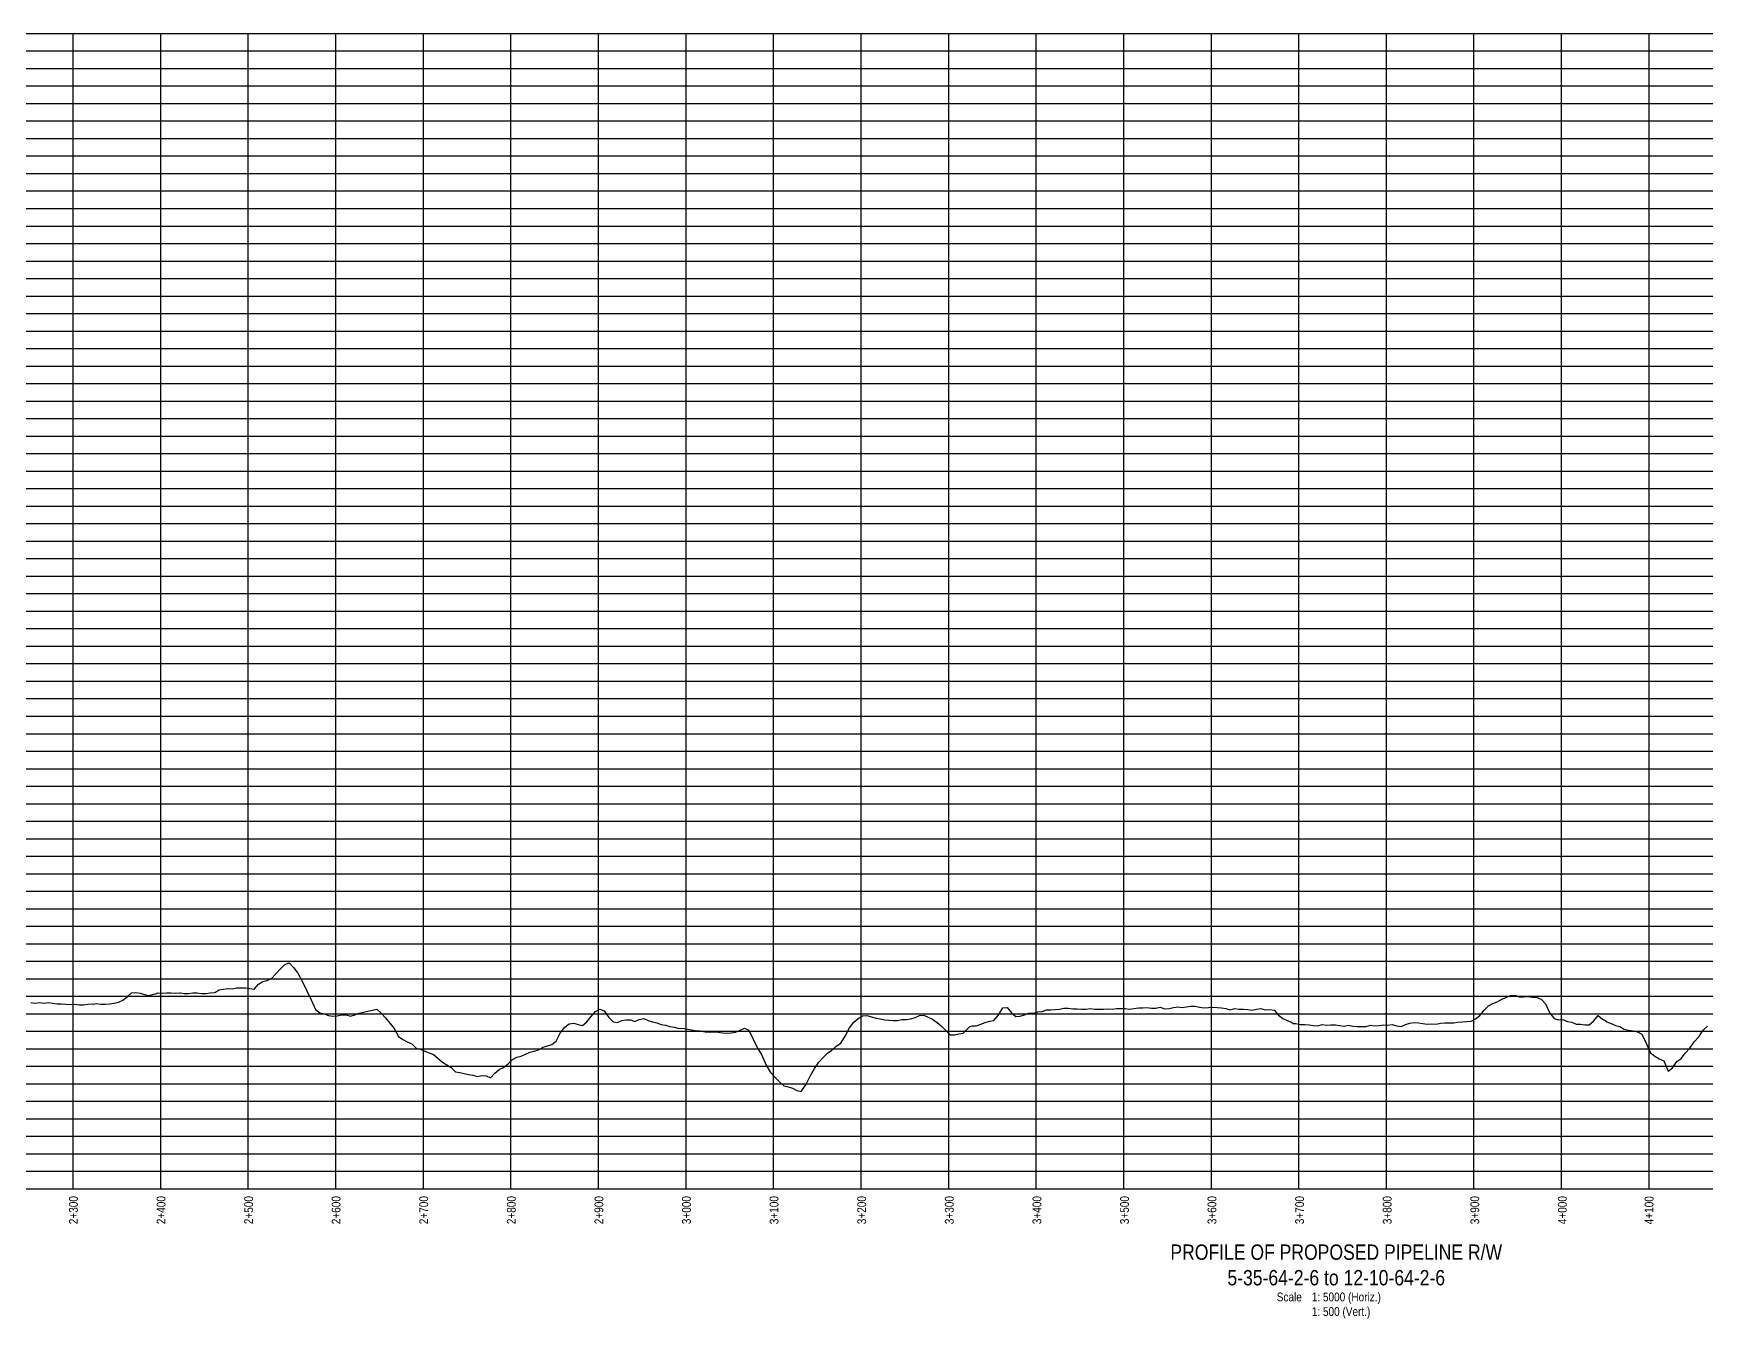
# Model space of a CAD drawing. Extents: x 406232 to 435383, y 6039561 to 6052989.
# Drawn here: x 427934 to 429843, y 6048171 to 6049639 of the extents above; entities that cross this region are included whole.
import ezdxf
from ezdxf.enums import TextEntityAlignment as Align

# ---------------------------------------------------------------- set-up
doc = ezdxf.new("R2010")
doc.units = 0
doc.header["$LTSCALE"] = 5
for name, color, linetype in [('DETAIL-T', 7, 'Continuous'), ('L-DETAIL-T', 3, 'Continuous'), ('P-CROSSINGS-GRID', 8, 'Continuous'), ('P-CROSSINGS-LINE', 3, 'Continuous'), ('S-T7', 7, 'Continuous')]:
    doc.layers.add(name, color=color, linetype=linetype)
doc.styles.add('140', font='ARIALN.TTF', dxfattribs={"height": 15})
doc.styles.add('80', font='ARIALN.TTF', dxfattribs={"height": 10})
doc.styles.add('80L', font='ARIALN.TTF', dxfattribs={"height": 10})

msp = doc.modelspace()

# ---------------------------------------------------------------- linework, layer by layer
at = {"layer": 'P-CROSSINGS-GRID', "color": 8}
for p, q in [((425679.984, 6049638.627), (432976.719, 6049638.627)), ((427978.955, 6048319.229), (427978.955, 6049638.627)), ((428078.911, 6048319.229), (428078.911, 6049638.627)), ((428178.866, 6048319.229), (428178.866, 6049638.627)), ((428278.821, 6048319.229), (428278.821, 6049638.627)), ((428378.777, 6048319.229), (428378.777, 6049638.627)), ((428478.732, 6048319.229), (428478.732, 6049638.627)), ((428578.687, 6048319.229), (428578.687, 6049638.627)), ((428678.642, 6048319.229), (428678.642, 6049638.627)), ((428778.598, 6048319.229), (428778.598, 6049638.627)), ((428878.553, 6048319.229), (428878.553, 6049638.627)), ((428978.508, 6048319.229), (428978.508, 6049638.627)), ((429078.463, 6048319.229), (429078.463, 6049638.627)), ((429178.419, 6048319.229), (429178.419, 6049638.627)), ((429278.374, 6048319.229), (429278.374, 6049638.627)), ((429378.329, 6048319.229), (429378.329, 6049638.627)), ((429478.284, 6048319.229), (429478.284, 6049638.627)), ((429578.24, 6048319.229), (429578.24, 6049638.627)), ((429678.195, 6048319.229), (429678.195, 6049638.627)), ((429778.15, 6048319.229), (429778.15, 6049638.627)), ((425679.984, 6049618.636), (432976.719, 6049618.636)), ((425679.984, 6049598.645), (432976.719, 6049598.645)), ((425679.984, 6049578.654), (432976.719, 6049578.654)), ((425679.984, 6049558.663), (432976.719, 6049558.663)), ((425679.984, 6049538.672), (432976.719, 6049538.672)), ((425679.984, 6049518.682), (432976.719, 6049518.682)), ((425679.984, 6049498.691), (432976.719, 6049498.691)), ((425679.984, 6049478.7), (432976.719, 6049478.7)), ((425679.984, 6049458.709), (432976.719, 6049458.709)), ((425679.984, 6049438.718), (432976.719, 6049438.718)), ((425679.984, 6049418.727), (432976.719, 6049418.727)), ((425679.984, 6049398.736), (432976.719, 6049398.736)), ((425679.984, 6049378.745), (432976.719, 6049378.745)), ((425679.984, 6049358.755), (432976.719, 6049358.755)), ((425679.984, 6049338.764), (432976.719, 6049338.764)), ((425679.984, 6049318.773), (432976.719, 6049318.773)), ((425679.984, 6049298.782), (432976.719, 6049298.782)), ((425679.984, 6049278.791), (432976.719, 6049278.791)), ((425679.984, 6049258.8), (432976.719, 6049258.8)), ((425679.984, 6049238.809), (432976.719, 6049238.809)), ((425679.984, 6049218.818), (432976.719, 6049218.818)), ((425679.984, 6049198.828), (432976.719, 6049198.828)), ((425679.984, 6049178.837), (432976.719, 6049178.837)), ((425679.984, 6049158.846), (432976.719, 6049158.846)), ((425679.984, 6049138.855), (432976.719, 6049138.855)), ((425679.984, 6049118.864), (432976.719, 6049118.864)), ((425679.984, 6049098.873), (432976.719, 6049098.873)), ((425679.984, 6049078.882), (432976.719, 6049078.882)), ((425679.984, 6049058.891), (432976.719, 6049058.891)), ((425679.984, 6049038.901), (432976.719, 6049038.901)), ((425679.984, 6049018.91), (432976.719, 6049018.91)), ((425679.984, 6048998.919), (432976.719, 6048998.919)), ((425679.984, 6048978.928), (432976.719, 6048978.928)), ((425679.984, 6048958.937), (432976.719, 6048958.937)), ((425679.984, 6048938.946), (432976.719, 6048938.946)), ((425679.984, 6048918.955), (432976.719, 6048918.955)), ((425679.984, 6048898.964), (432976.719, 6048898.964)), ((425679.984, 6048878.974), (432976.719, 6048878.974)), ((425679.984, 6048858.983), (432976.719, 6048858.983)), ((425679.984, 6048838.992), (432976.719, 6048838.992)), ((425679.984, 6048819.001), (432976.719, 6048819.001)), ((425679.984, 6048799.01), (432976.719, 6048799.01)), ((425679.984, 6048779.019), (432976.719, 6048779.019)), ((425679.984, 6048759.028), (432976.719, 6048759.028)), ((425679.984, 6048739.037), (432976.719, 6048739.037)), ((425679.984, 6048719.047), (432976.719, 6048719.047)), ((425679.984, 6048699.056), (432976.719, 6048699.056)), ((425679.984, 6048679.065), (432976.719, 6048679.065)), ((425679.984, 6048659.074), (432976.719, 6048659.074)), ((425679.984, 6048639.083), (432976.719, 6048639.083)), ((425679.984, 6048619.092), (432976.719, 6048619.092)), ((425679.984, 6048599.101), (432976.719, 6048599.101)), ((425679.984, 6048579.11), (432976.719, 6048579.11)), ((425679.984, 6048559.12), (432976.719, 6048559.12)), ((425679.984, 6048539.129), (432976.719, 6048539.129)), ((425679.984, 6048519.138), (432976.719, 6048519.138)), ((425679.984, 6048499.147), (432976.719, 6048499.147)), ((425679.984, 6048479.156), (432976.719, 6048479.156)), ((425679.984, 6048459.165), (432976.719, 6048459.165)), ((425679.984, 6048439.174), (432976.719, 6048439.174)), ((425679.984, 6048419.183), (432976.719, 6048419.183)), ((425679.984, 6048399.193), (432976.719, 6048399.193)), ((425679.984, 6048379.202), (432976.719, 6048379.202)), ((425679.984, 6048359.211), (432976.719, 6048359.211)), ((425679.984, 6048339.22), (432976.719, 6048339.22)), ((425679.984, 6048319.229), (432976.719, 6048319.229))]:
    msp.add_line(p, q, dxfattribs=at)
at = {"layer": 'P-CROSSINGS-LINE', "color": 3}
msp.add_lwpolyline([(427930.644, 6048531.983), (427935.642, 6048531.269), (427940.639, 6048531.874), (427945.637, 6048531.114), (427950.635, 6048532.016), (427955.633, 6048531.437), (427960.63, 6048530.547), (427965.628, 6048530.486), (427970.626, 6048530.144), (427975.624, 6048529.856), (427980.621, 6048530.047), (427985.619, 6048529.386), (427987.636, 6048529.482), (427990.617, 6048529.392), (427995.614, 6048530.033), (428000.612, 6048530.476), (428001.911, 6048530.225), (428005.61, 6048530.761), (428010.608, 6048530.293), (428015.605, 6048530.091), (428020.603, 6048530.464), (428025.601, 6048531.345), (428030.598, 6048532.478), (428035.596, 6048534.686), (428040.594, 6048538.595), (428045.592, 6048543.164), (428050.589, 6048543.402), (428055.587, 6048542.808), (428060.585, 6048541.26), (428065.582, 6048539.996), (428070.58, 6048541.455), (428073.513, 6048541.947), (428075.578, 6048542.971), (428080.576, 6048542.55), (428085.573, 6048543.043), (428090.571, 6048543.207), (428095.569, 6048542.816), (428100.566, 6048542.975), (428101.403, 6048542.954), (428105.564, 6048542.232), (428110.562, 6048542.417), (428115.56, 6048542.898), (428120.557, 6048543.014), (428125.555, 6048542.322), (428130.553, 6048542.36), (428135.55, 6048543.008), (428140.548, 6048543.545), (428145.546, 6048546.291), (428150.544, 6048547.337), (428155.541, 6048547.907), (428160.539, 6048547.761), (428165.537, 6048548.947), (428170.535, 6048548.617), (428175.532, 6048548.842), (428180.53, 6048548.103), (428185.528, 6048547.242), (428190.525, 6048553.077), (428195.523, 6048556.12), (428200.521, 6048557.308), (428205.519, 6048559.404), (428210.516, 6048564.689), (428215.514, 6048570.381), (428216.506, 6048571.119), (428220.512, 6048575.428), (428225.509, 6048577.366), (428230.507, 6048572.155), (428235.505, 6048565.354), (428240.503, 6048556.288), (428245.5, 6048545.949), (428250.498, 6048535.181), (428255.496, 6048523.857), (428260.493, 6048520.126), (428265.491, 6048519.029), (428270.489, 6048517.212), (428275.487, 6048516.402), (428280.484, 6048516.74), (428285.482, 6048517.769), (428290.48, 6048517.978), (428295.477, 6048516.216), (428300.475, 6048517.936), (428305.473, 6048519.811), (428310.471, 6048520.815), (428315.468, 6048522.295), (428320.466, 6048523.377), (428325.464, 6048524.337), (428330.462, 6048519.831), (428335.459, 6048514.633), (428340.457, 6048508.503), (428345.455, 6048502.246), (428350.452, 6048493.074), (428355.45, 6048489.814), (428360.448, 6048487.002), (428365.446, 6048484.805), (428370.443, 6048479.943), (428375.441, 6048478.814), (428380.439, 6048476.522), (428385.436, 6048474.721), (428390.434, 6048472.703), (428395.432, 6048468.514), (428400.43, 6048463.816), (428405.427, 6048461.01), (428410.425, 6048457.877), (428415.423, 6048453.018), (428420.42, 6048452.078), (428425.418, 6048450.915), (428430.416, 6048449.774), (428435.414, 6048449.083), (428440.411, 6048447.529), (428445.409, 6048448.644), (428450.407, 6048448.156), (428455.404, 6048445.875), (428460.402, 6048451.285), (428465.4, 6048455.52), (428470.398, 6048457.92), (428475.395, 6048461.803), (428480.393, 6048466.744), (428485.643, 6048469.407), (428490.388, 6048470.627), (428495.386, 6048473.169), (428500.384, 6048475.235), (428505.382, 6048476.5), (428510.379, 6048478.07), (428515.377, 6048481.064), (428520.375, 6048482.347), (428525.373, 6048483.921), (428530.37, 6048488.007), (428535.368, 6048497.746), (428540.366, 6048503.754), (428545.363, 6048507.819), (428550.361, 6048508.379), (428555.359, 6048506.829), (428560.357, 6048505.595), (428565.354, 6048509.964), (428570.352, 6048515.942), (428575.35, 6048521.682), (428580.347, 6048524.337), (428585.345, 6048522.403), (428590.343, 6048514.96), (428595.341, 6048509.811), (428600.338, 6048509.158), (428605.336, 6048511.401), (428610.334, 6048512.308), (428615.331, 6048512.28), (428620.329, 6048510.491), (428625.327, 6048512.742), (428630.325, 6048513.837), (428635.322, 6048511.617), (428640.32, 6048509.852), (428645.318, 6048508.623), (428650.315, 6048506.871), (428655.313, 6048506.061), (428660.311, 6048504.694), (428665.309, 6048503.818), (428670.306, 6048502.373), (428675.304, 6048502.783), (428680.302, 6048501.614), (428685.3, 6048500.848), (428690.297, 6048499.755), (428695.295, 6048499.563), (428700.398, 6048498.682), (428705.29, 6048498.137), (428710.288, 6048498.677), (428715.286, 6048498.203), (428720.284, 6048497.259), (428725.281, 6048497.18), (428730.279, 6048497.395), (428735.277, 6048498.179), (428740.274, 6048500.268), (428745.272, 6048502.561), (428750.27, 6048500.439), (428755.268, 6048490.218), (428760.265, 6048479.984), (428765.263, 6048471.825), (428770.261, 6048460.424), (428775.258, 6048452.027), (428780.256, 6048446.532), (428785.254, 6048441.547), (428790.252, 6048436.998), (428795.249, 6048435.557), (428800.247, 6048434.069), (428805.245, 6048431.358), (428810.242, 6048430.217), (428815.24, 6048437.824), (428820.238, 6048447.963), (428825.236, 6048456.507), (428830.233, 6048463.732), (428835.231, 6048469.281), (428840.229, 6048474.241), (428845.227, 6048477.638), (428850.224, 6048482.219), (428855.222, 6048485.735), (428860.22, 6048493.582), (428865.217, 6048503.207), (428870.215, 6048509.501), (428875.213, 6048513.556), (428880.211, 6048516.725), (428885.208, 6048517.112), (428890.206, 6048515.759), (428895.204, 6048514.262), (428900.201, 6048513.306), (428905.199, 6048512.042), (428910.197, 6048511.73), (428915.195, 6048511.403), (428920.192, 6048511.454), (428925.19, 6048512.56), (428930.188, 6048512.562), (428935.185, 6048513.538), (428940.183, 6048514.731), (428945.181, 6048517.17), (428950.179, 6048517.54), (428955.176, 6048515.436), (428960.174, 6048512.806), (428965.172, 6048509.279), (428970.319, 6048504.878), (428975.167, 6048500.206), (428980.165, 6048494.978), (428985.163, 6048495.257), (428990.16, 6048496.307), (428995.158, 6048496.952), (429000.156, 6048501.804), (429002.836, 6048504.436), (429005.153, 6048505.448), (429010.151, 6048505.538), (429015.149, 6048507.332), (429020.147, 6048509.111), (429025.144, 6048510.852), (429030.142, 6048511.288), (429035.14, 6048517.17), (429040.138, 6048525.976), (429045.135, 6048526.485), (429050.133, 6048520.248), (429055.131, 6048515.972), (429060.128, 6048516.31), (429065.126, 6048518.09), (429070.124, 6048519.707), (429075.122, 6048519.699), (429077.802, 6048520.371), (429080.119, 6048521.305), (429085.117, 6048521.897), (429090.115, 6048523.779), (429095.112, 6048523.748), (429100.11, 6048524.091), (429105.108, 6048524.498), (429110.106, 6048525.558), (429115.103, 6048525.367), (429120.101, 6048524.893), (429125.099, 6048524.925), (429130.096, 6048524.502), (429135.094, 6048524.336), (429140.092, 6048524.999), (429145.09, 6048524.359), (429150.087, 6048524.521), (429155.085, 6048524.278), (429160.083, 6048524.95), (429165.08, 6048524.512), (429170.078, 6048525.185), (429173.675, 6048525.32), (429175.076, 6048525.156), (429180.074, 6048525.024), (429185.071, 6048524.423), (429190.069, 6048525.103), (429195.067, 6048525.893), (429200.065, 6048525.864), (429204.735, 6048526.427), (429210.06, 6048525.648), (429215.058, 6048525.677), (429220.055, 6048526.594), (429225.053, 6048524.918), (429230.051, 6048525.224), (429235.049, 6048526.133), (429240.046, 6048527.009), (429245.044, 6048526.46), (429250.042, 6048527.018), (429255.039, 6048527.712), (429260.037, 6048528.006), (429265.035, 6048526.858), (429270.033, 6048526.036), (429275.03, 6048526.43), (429280.028, 6048526.845), (429285.026, 6048526.273), (429290.023, 6048525.758), (429295.021, 6048525.094), (429300.019, 6048523.621), (429305.017, 6048525.281), (429310.014, 6048524.285), (429315.012, 6048524.493), (429320.01, 6048524.204), (429325.007, 6048523.275), (429330.005, 6048524.495), (429335.003, 6048524.989), (429340.001, 6048523.727), (429344.998, 6048524.208), (429349.996, 6048523.39), (429354.994, 6048517.601), (429359.991, 6048513.813), (429364.989, 6048511.397), (429369.987, 6048509.696), (429371.728, 6048507.936), (429374.985, 6048508.038), (429379.982, 6048506.798), (429384.98, 6048506.815), (429389.978, 6048506.58), (429394.976, 6048505.695), (429399.973, 6048505.492), (429404.971, 6048506.964), (429409.969, 6048506.215), (429414.966, 6048506.649), (429419.964, 6048506.358), (429424.962, 6048505.759), (429429.96, 6048505.156), (429434.957, 6048505.952), (429439.955, 6048505.104), (429444.953, 6048504.478), (429449.95, 6048504.437), (429454.948, 6048504.522), (429459.946, 6048506.189), (429464.944, 6048505.299), (429469.941, 6048505.818), (429474.939, 6048506.502), (429479.937, 6048506.071), (429484.934, 6048506.813), (429489.932, 6048505.397), (429494.93, 6048504.711), (429499.928, 6048506.895), (429504.925, 6048508.228), (429509.923, 6048509.25), (429514.921, 6048508.959), (429519.918, 6048507.889), (429524.916, 6048507.231), (429529.914, 6048507.708), (429534.912, 6048507.128), (429539.909, 6048508.487), (429544.907, 6048508.799), (429549.905, 6048508.811), (429554.903, 6048508.91), (429559.9, 6048509.722), (429564.898, 6048510.1), (429569.896, 6048510.436), (429574.893, 6048510.844), (429579.891, 6048513.373), (429584.889, 6048517.289), (429589.887, 6048523.184), (429594.884, 6048528.298), (429599.882, 6048530.713), (429604.88, 6048532.927), (429609.877, 6048536.003), (429614.875, 6048537.713), (429619.873, 6048540.036), (429624.871, 6048540.472), (429629.868, 6048538.384), (429634.866, 6048538.495), (429639.864, 6048538.902), (429644.861, 6048538.18), (429649.859, 6048537.619), (429654.857, 6048535.659), (429659.855, 6048530.549), (429664.852, 6048519.769), (429669.85, 6048513.919), (429674.848, 6048512.394), (429679.845, 6048512.448), (429684.843, 6048510.174), (429689.841, 6048509.386), (429694.839, 6048507.314), (429699.836, 6048507.396), (429704.834, 6048506.486), (429709.832, 6048506.559), (429714.83, 6048510.778), (429719.827, 6048517.051), (429724.825, 6048513.061), (429727.998, 6048511.603), (429729.823, 6048510.05), (429734.82, 6048507.885), (429739.818, 6048505.606), (429744.816, 6048504.518), (429749.814, 6048501.506), (429754.811, 6048500.309), (429759.809, 6048499.693), (429764.807, 6048498.518), (429769.804, 6048496.001), (429774.802, 6048485.616), (429779.8, 6048474.445), (429784.798, 6048470.556), (429789.795, 6048467.804), (429794.793, 6048465.379), (429799.791, 6048453.633), (429804.788, 6048457.376), (429809.786, 6048464.787), (429814.784, 6048468.159), (429819.782, 6048474.423), (429824.779, 6048479.923), (429829.777, 6048487.036), (429834.775, 6048492.744), (429839.772, 6048500.325), (429844.77, 6048504.809)], dxfattribs=at)

# ---------------------------------------------------------------- texts
at = {"layer": 'DETAIL-T', "insert": (429353.04, 6048200.763), "char_height": 9.9996, "attachment_point": 1, "style": '80L'}
msp.add_mtext_dynamic_manual_height_columns('Scale^I1: 5000 (Horiz.)\\P^I1: 500 (Vert.)', width=217.00798, gutter_width=44.98, heights=[0], dxfattribs=at)
at = {"layer": 'L-DETAIL-T', "insert": (429420.974, 6048255.687), "char_height": 17.49929, "width": 469.36944, "attachment_point": 2, "rotation": 0, "style": '140'}
msp.add_mtext('PROFILE OF PROPOSED PIPELINE R/W\\P5-35-64-2-6 to 12-10-64-2-6', dxfattribs=at)
at = {"layer": 'S-T7', "style": '80'}
for s, height, p in [('2+300', 10, (427979.225, 6048310.987)), ('2+400', 10, (428079.265, 6048310.987)), ('2+500', 10, (428179.305, 6048310.987)), ('2+600', 10, (428279.101, 6048310.987)), ('2+700', 10, (428379.14, 6048310.987)), ('2+800', 10, (428479.18, 6048310.987)), ('2+900', 10, (428579.22, 6048310.987)), ('3+000', 10, (428679.097, 6048310.987)), ('3+100', 10, (428779.137, 6048310.987)), ('3+200', 10, (428879.176, 6048310.987)), ('3+300', 10, (428979.216, 6048310.987)), ('3+400', 10, (429079.256, 6048310.987)), ('3+500', 10, (429179.296, 6048310.987)), ('3+600', 10, (429279.091, 6048310.987)), ('3+700', 10, (429379.131, 6048310.987)), ('3+800', 10, (429479.13, 6048310.987)), ('3+900', 10, (429579.129, 6048310.987)), ('4+000', 10, (429679.084, 6048310.987)), ('4+100', 9.9957, (429778.104, 6048310.87))]:
    msp.add_text(s, height=height, rotation=90, dxfattribs=at).set_placement(p, align=Align.MIDDLE_RIGHT)

doc.saveas('drawing.dxf')
